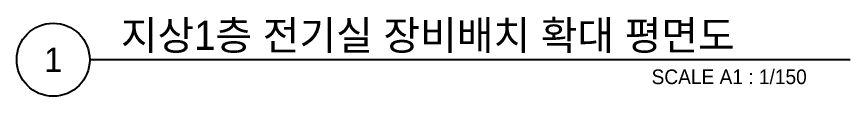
# Model space of a CAD drawing. Header units: millimetres. Extents: x 89978 to 501025, y -351975 to 837171.
# Drawn here: x 295489 to 321161, y -351975 to -349526 of the extents above; entities that cross this region are included whole.
import ezdxf
from ezdxf.enums import TextEntityAlignment as Align

# ---------------------------------------------------------------- set-up
doc = ezdxf.new("R2010")
doc.units = ezdxf.units.MM
doc.header["$LTSCALE"] = 150
doc.layers.add('-----41 Drawing Title', color=2, linetype='Continuous')
doc.styles.add('ELEC', font='')
doc.styles.get('ELEC').set_extended_font_data('Dotum')

msp = doc.modelspace()

# ---------------------------------------------------------------- linework, layer by layer
at = {"layer": '-----41 Drawing Title', "color": 7}
msp.add_line((321161.2, -350850), (297738.8, -350850), dxfattribs=at)
msp.add_circle((296613.8, -350850), 1125, dxfattribs=at)

# ---------------------------------------------------------------- texts
at = {"layer": '-----41 Drawing Title', "color": 2, "style": 'ELEC'}
msp.add_text('지상1층 전기실 장비배치 확대 평면도', height=900, dxfattribs=at).set_placement((298697.3, -350550))
at = {"layer": '-----41 Drawing Title', "color": 7, "style": 'ELEC'}
msp.add_text('1', height=750, dxfattribs=at).set_placement((296613.8, -350850), align=Align.MIDDLE)
at = {"layer": '-----41 Drawing Title', "style": 'ELEC'}
msp.add_text('SCALE A1 : 1/150', height=450, dxfattribs=at).set_placement((319818.9, -351600), align=Align.RIGHT)

doc.saveas('drawing.dxf')
